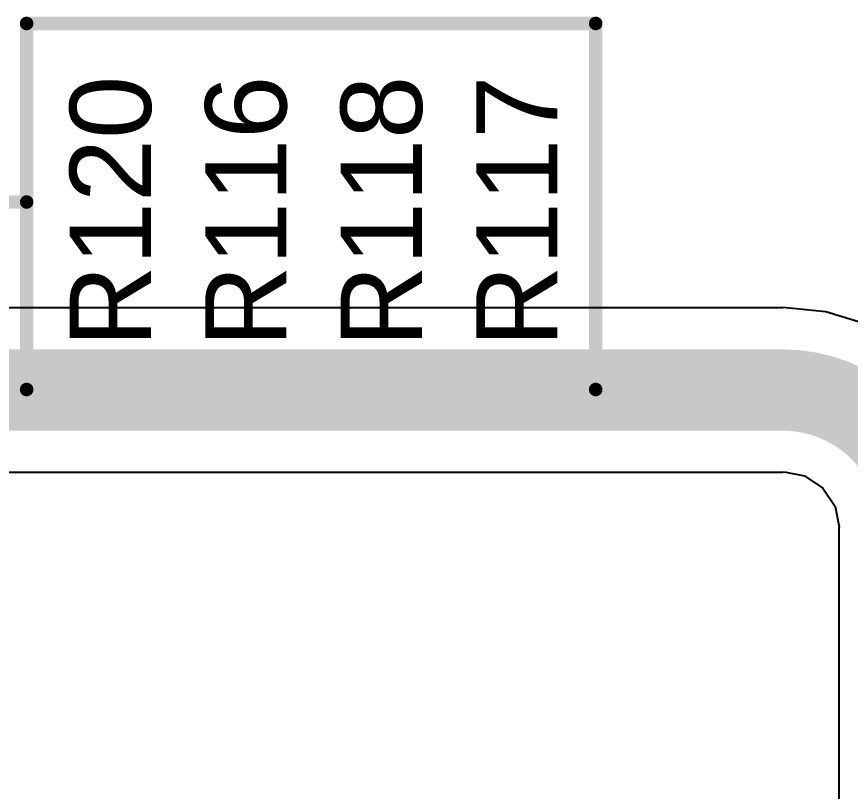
# Model space of a CAD drawing. Header units: inches. Extents: x -3 to 195, y 0 to 199.
# Drawn here: x 3.0263 to 3.334, y 3.7268 to 4.0125 of the extents above; entities that cross this region are included whole.
import ezdxf

# ---------------------------------------------------------------- set-up
doc = ezdxf.new("R2010")
doc.units = ezdxf.units.IN
doc.header["$MEASUREMENT"] = 0
doc.layers.add('Bottom Layer', color=5, linetype='Continuous')
doc.layers.add('Top Overlay', color=2, linetype='Continuous')
doc.styles.add('Arial', font='', dxfattribs={"height": 0.2})
doc.styles.get('Arial').set_extended_font_data('Arial')

msp = doc.modelspace()

# ---------------------------------------------------------------- linework, layer by layer
at = {"layer": 'Bottom Layer'}
for p, q in [((3.30903, 3.90508), (2.68579, 3.90508)), ((3.3249, 3.90365), (3.30903, 3.90521)), ((3.30903, 3.90521), (3.30903, 3.90508)), ((3.34016, 3.89902), (3.3249, 3.90365)), ((2.68579, 3.84456), (3.30903, 3.84456)), ((3.30903, 3.84456), (3.30951, 3.84462)), ((3.30951, 3.84462), (3.31701, 3.84313)), ((3.31701, 3.84313), (3.32379, 3.83861)), ((3.32379, 3.83861), (3.32831, 3.83183)), ((3.32831, 3.83183), (3.3298, 3.82433)), ((3.3298, 3.82433), (3.32974, 3.82384)), ((3.32974, 3.82384), (3.32974, 2.97126))]:
    msp.add_line(p, q, dxfattribs=at)
for points in [[(3, 3.87482, 0.03, 0.03, 0), (3.30903, 3.87482, 0.03, 0.03, 0)], [(3.30903, 3.87482, 0.03, 0.03, -0.414214), (3.36, 3.82384, 0.03, 0.03, 0)]]:
    msp.add_lwpolyline(points, format="xyseb", dxfattribs=at)
msp.add_lwpolyline([(3.30153, 3.87482, 0.015, 0.015, 1), (3.31653, 3.87482, 0.015, 0.015, 1)], format="xyseb", close=True, dxfattribs=at)
msp.add_lwpolyline([(3.30153, 3.87482, 0.015, 0.015, 1), (3.31653, 3.87482, 0.015, 0.015, 1)], format="xyseb", close=True, dxfattribs=at)
at = {"layer": 'Top Overlay'}
for points in [[(3.03, 4.01, 0.005, 0.005, 0), (3.24, 4.01, 0.005, 0.005, 0)], [(3.03, 3.875, 0.005, 0.005, 0), (3.03, 4.01, 0.005, 0.005, 0)], [(3.24, 3.875, 0.005, 0.005, 0), (3.24, 4.01, 0.005, 0.005, 0)], [(2.96654, 3.94415, 0.005, 0.005, 0), (3.03, 3.94415, 0.005, 0.005, 0)], [(3.03, 3.875, 0.005, 0.005, 0), (3.24, 3.875, 0.005, 0.005, 0)]]:
    msp.add_lwpolyline(points, format="xyseb", dxfattribs=at)
for points in [[(3.02875, 4.01, 0.0025, 0.0025, 1), (3.03125, 4.01, 0.0025, 0.0025, 1)], [(3.02875, 4.01, 0.0025, 0.0025, 1), (3.03125, 4.01, 0.0025, 0.0025, 1)], [(3.23875, 4.01, 0.0025, 0.0025, 1), (3.24125, 4.01, 0.0025, 0.0025, 1)], [(3.23875, 4.01, 0.0025, 0.0025, 1), (3.24125, 4.01, 0.0025, 0.0025, 1)], [(3.02875, 3.94415, 0.0025, 0.0025, 1), (3.03125, 3.94415, 0.0025, 0.0025, 1)], [(3.02875, 3.875, 0.0025, 0.0025, 1), (3.03125, 3.875, 0.0025, 0.0025, 1)], [(3.02875, 3.875, 0.0025, 0.0025, 1), (3.03125, 3.875, 0.0025, 0.0025, 1)], [(3.23875, 3.875, 0.0025, 0.0025, 1), (3.24125, 3.875, 0.0025, 0.0025, 1)], [(3.23875, 3.875, 0.0025, 0.0025, 1), (3.24125, 3.875, 0.0025, 0.0025, 1)]]:
    msp.add_lwpolyline(points, format="xyseb", close=True, dxfattribs=at)

# ---------------------------------------------------------------- texts
at = {"layer": 'Top Overlay', "style": 'Arial'}
for s, p in [('R120', (3.07589, 3.89055)), ('R116', (3.12589, 3.89055)), ('R118', (3.17589, 3.89055)), ('R117', (3.22589, 3.89055))]:
    msp.add_text(s, height=0.03, rotation=90, dxfattribs=at).set_placement(p)

doc.saveas('drawing.dxf')
